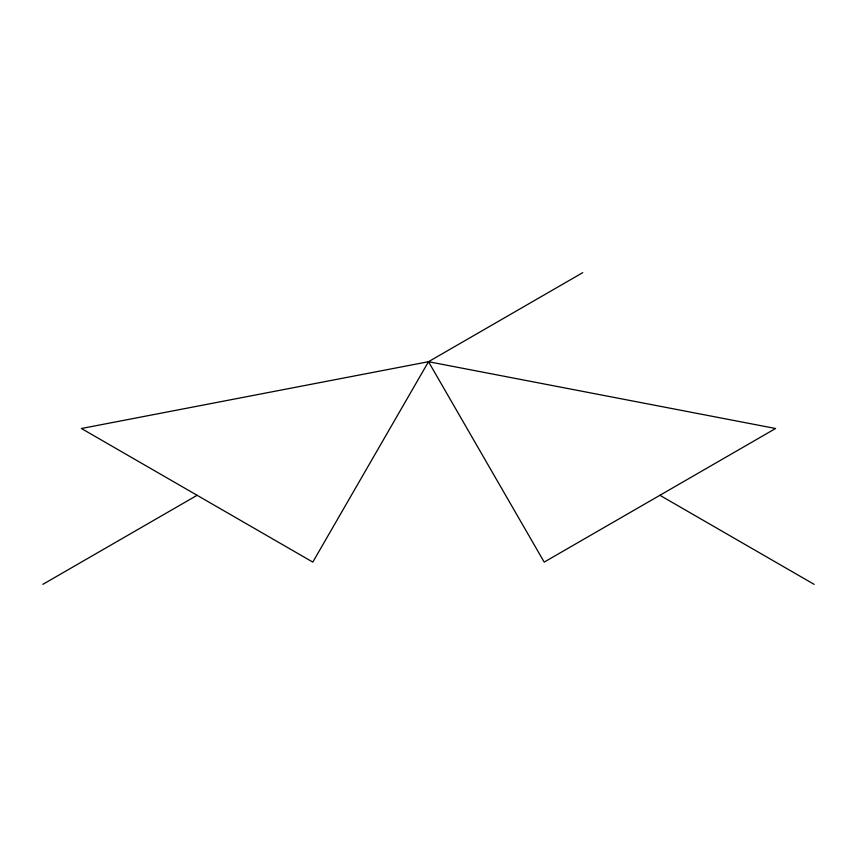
<?xml version="1.0" encoding="UTF-8"?>
<svg xmlns="http://www.w3.org/2000/svg" width="857" height="857" viewBox="0 0 857 857"><rect width="100%" height="100%" fill="white"/><g stroke="black" fill="none" stroke-linecap="round" stroke-linejoin="round"><path stroke-width="1.29" d="M428.5 361.708L544.195 562.096L775.585 428.5L428.5 361.708L312.805 562.096L81.415 428.5L428.5 361.708L582.76 272.644M42.85 584.356L197.11 495.292M659.89 495.292L814.15 584.356"/></g></svg>
